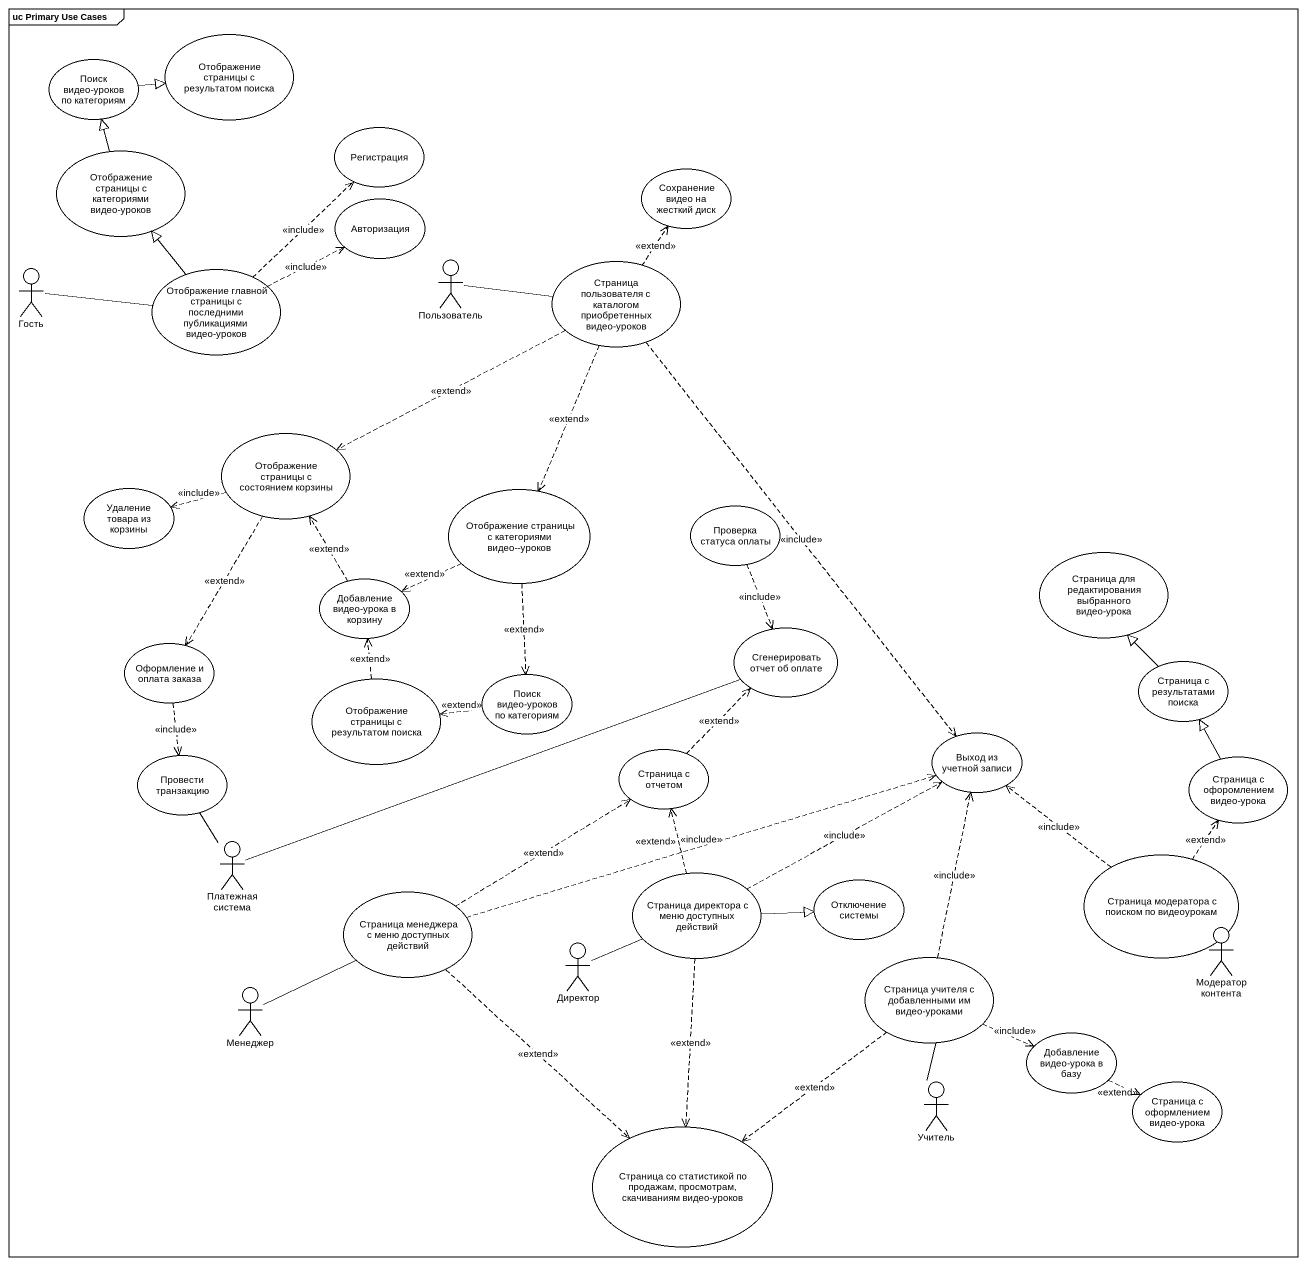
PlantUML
@startuml
mainframe uc Primary Use Cases
usecase "Отображение страницы с результатом поиска" as Отображение_страницы_с
usecase "Поиск видео-уроков по категориям" as Поиск_видео_уроков_по
usecase "Отображение страницы с категориями видео-уроков" as Отображение_страницы_с_2
usecase Регистрация
usecase "Сохранение видео на жесткий диск" as Сохранение_видео_на_жесткий
usecase Авторизация
actor Гость
usecase "Отображение главной страницы с последними публикациями видео-уроков" as Отображение_главной
actor Пользователь
usecase "Страница пользователя с каталогом приобретенных видео-уроков" as Страница_пользователя_с
usecase "Отображение страницы с состоянием корзины" as Отображение_страницы_с_3
usecase "Удаление товара из корзины" as Удаление_товара_из_корзины
usecase "Отображение страницы с категориями видео--уроков" as Отображение_страницы_с_4
usecase "Проверка статуса оплаты" as Проверка_статуса_оплаты
usecase "Добавление видео-урока в корзину" as Добавление_видео_урока_в
usecase "Страница для редактирования выбранного видео-урока" as Страница_для_редактирования
usecase "Оформление и оплата заказа" as Оформление_и_оплата_заказа
usecase "Сгенерировать отчет об оплате" as Сгенерировать_отчет_об
usecase "Отображение страницы с результатом поиска" as Отображение_страницы_с_5
usecase "Поиск видео-уроков по категориям" as Поиск_видео_уроков_по_2
usecase "Страница с результатами поиска" as Страница_с_результатами
usecase "Выход из учетной записи" as Выход_из_учетной_записи
usecase "Провести транзакцию" as Провести_транзакцию
usecase "Страница с отчетом" as Страница_с_отчетом
usecase "Страница с офоромлением видео-урока" as Страница_с_офоромлением
actor "Платежная система" as Платежная_система
usecase "Страница директора с меню доступных действий" as Страница_директора_с_меню
usecase "Отключение системы" as Отключение_системы
usecase "Страница модератора с поиском по видеоурокам" as Страница_модератора_с
usecase "Страница менеджера с меню доступных действий" as Страница_менеджера_с_меню
actor "Модератор контента" as Модератор_контента
actor Директор
usecase "Страница учителя с добавленными им видео-уроками" as Страница_учителя_с
actor Менеджер
usecase "Добавление видео-урока в базу" as Добавление_видео_урока_в_2
actor Учитель
usecase "Страница с оформлением видео-урока" as Страница_с_оформлением
usecase "Страница со статистикой по продажам, просмотрам, скачиваниям видео-уроков" as Страница_со_статистикой_по
Поиск_видео_уроков_по -right-|> Отображение_страницы_с
Отображение_страницы_с_2 -up-|> Поиск_видео_уроков_по
Гость -right- Отображение_главной
Отображение_главной -up-|> Отображение_страницы_с_2
Отображение_главной .up.> Регистрация : <<include>>
Отображение_главной .right.> Авторизация : <<include>>
Пользователь -right- Страница_пользователя_с
Страница_пользователя_с .up.> Сохранение_видео_на_жесткий : <<extend>>
Страница_пользователя_с .left.> Отображение_страницы_с_3 : <<extend>>
Страница_пользователя_с ..> Отображение_страницы_с_4 : <<extend>>
Страница_пользователя_с ..> Выход_из_учетной_записи : <<include>>
Отображение_страницы_с_3 .left.> Удаление_товара_из_корзины : <<include>>
Отображение_страницы_с_3 ..> Оформление_и_оплата_заказа : <<extend>>
Отображение_страницы_с_4 .left.> Добавление_видео_урока_в : <<extend>>
Отображение_страницы_с_4 ..> Поиск_видео_уроков_по_2 : <<extend>>
Проверка_статуса_оплаты ..> Сгенерировать_отчет_об : <<include>>
Добавление_видео_урока_в .up.> Отображение_страницы_с_3 : <<extend>>
Оформление_и_оплата_заказа ..> Провести_транзакцию : <<include>>
Отображение_страницы_с_5 .up.> Добавление_видео_урока_в : <<extend>>
Поиск_видео_уроков_по_2 .left.> Отображение_страницы_с_5 : <<extend>>
Страница_с_результатами -up-|> Страница_для_редактирования
Страница_с_отчетом .up.> Сгенерировать_отчет_об : <<extend>>
Страница_с_офоромлением -up-|> Страница_с_результатами
Платежная_система -right- Сгенерировать_отчет_об
Платежная_система -up- Провести_транзакцию
Страница_директора_с_меню .right.> Выход_из_учетной_записи : <<include>>
Страница_директора_с_меню .up.> Страница_с_отчетом : <<extend>>
Страница_директора_с_меню -right-|> Отключение_системы
Страница_директора_с_меню ..> Страница_со_статистикой_по : <<extend>>
Страница_модератора_с .up.> Выход_из_учетной_записи : <<include>>
Страница_модератора_с .up.> Страница_с_офоромлением : <<extend>>
Страница_менеджера_с_меню .right.> Выход_из_учетной_записи : <<include>>
Страница_менеджера_с_меню .up.> Страница_с_отчетом : <<extend>>
Страница_менеджера_с_меню ..> Страница_со_статистикой_по : <<extend>>
Модератор_контента -up- Страница_модератора_с
Директор -right- Страница_директора_с_меню
Страница_учителя_с .up.> Выход_из_учетной_записи : <<include>>
Страница_учителя_с .right.> Добавление_видео_урока_в_2 : <<include>>
Страница_учителя_с ..> Страница_со_статистикой_по : <<extend>>
Менеджер -right- Страница_менеджера_с_меню
Добавление_видео_урока_в_2 .right.> Страница_с_оформлением : <<extend>>
Учитель -up- Страница_учителя_с
@enduml
